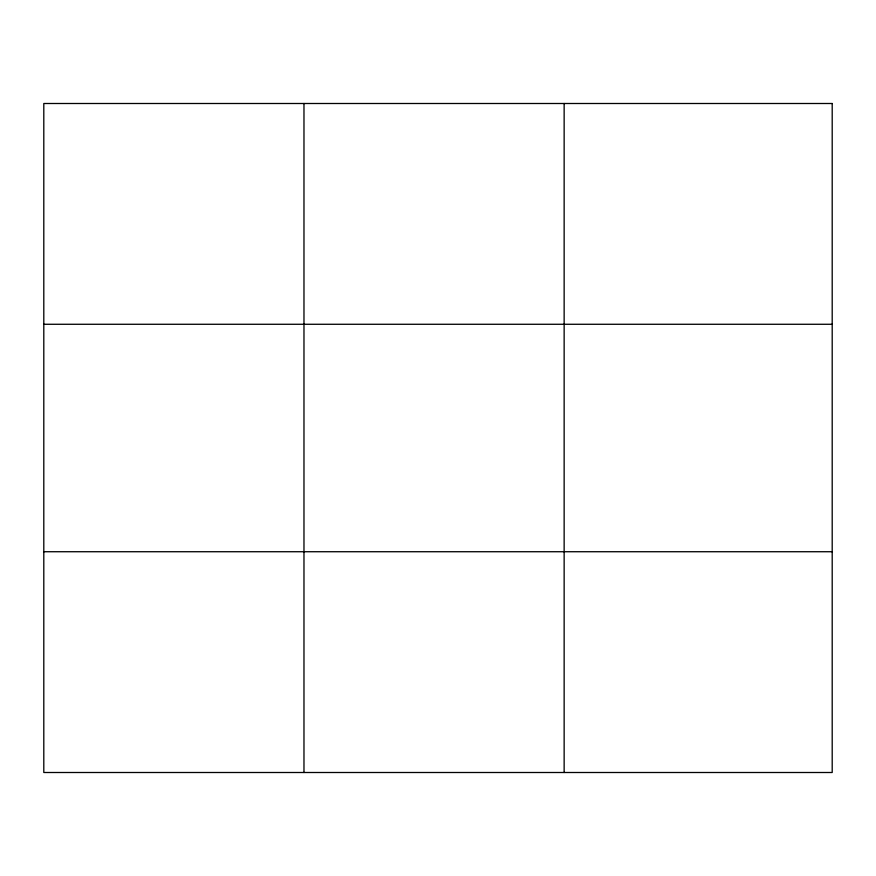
<?xml version="1.0" encoding="UTF-8"?>
<svg xmlns="http://www.w3.org/2000/svg" width="876" height="876" viewBox="0 0 876 876"><rect width="100%" height="100%" fill="white"/><g stroke="black" fill="none" stroke-linecap="round" stroke-linejoin="round"><path stroke-width="1.31" d="M303.972 103.499L303.972 772.501M564.144 103.499L564.144 772.501M43.8 324.273L832.2 324.273M43.8 551.727L832.2 551.727M832.2 103.499L832.2 772.501L43.8 772.501L43.8 103.499L832.2 103.499"/></g></svg>
